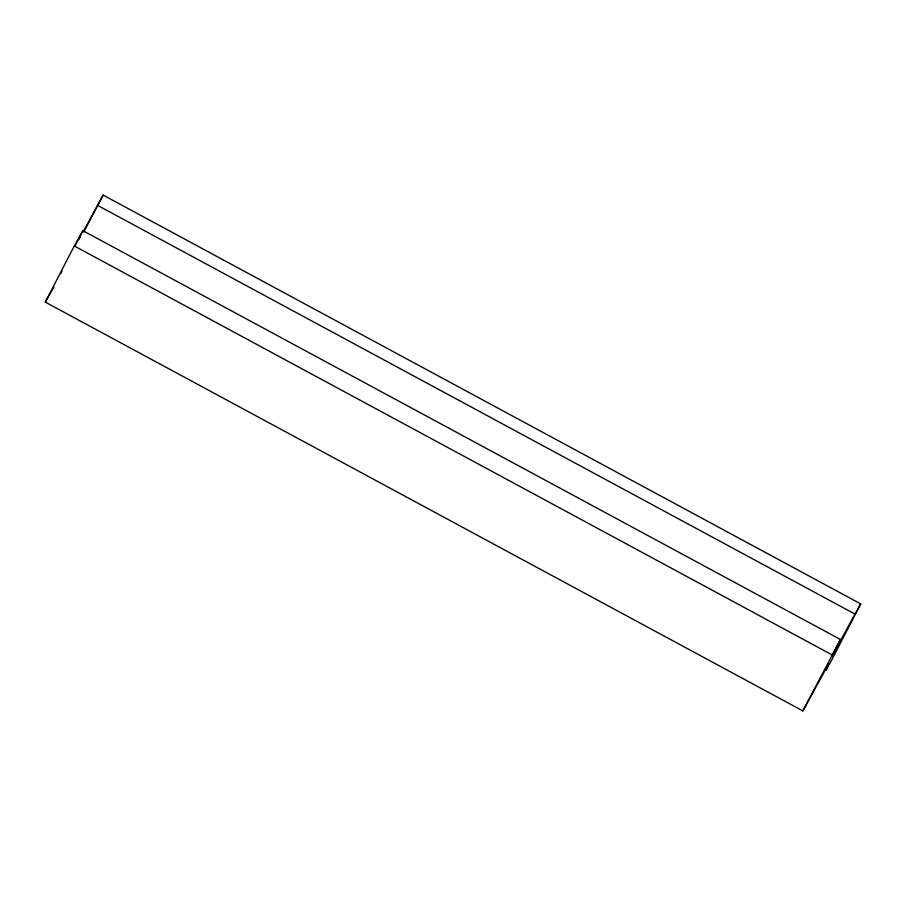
<?xml version="1.0" encoding="UTF-8"?>
<svg xmlns="http://www.w3.org/2000/svg" width="906" height="906" viewBox="0 0 906 906"><rect width="100%" height="100%" fill="white"/><g stroke="black" fill="none" stroke-linecap="round" stroke-linejoin="round"><path stroke-width="1.36" d="M860.7 603.883L831.731 660.044L825.955 670.213L828.865 663.543L802.841 710.904L45.3 302.117L74.269 245.956L82.933 230.702L840.474 639.489L831.787 656.329L860.7 603.883L103.159 195.096L83.567 231.064M60.793 273.623L62.038 271.211M74.87 246.341L82.933 230.702M83.714 232.038L103.159 195.096M802.841 710.904L840.474 639.489M78.913 239.331L80.249 236.987M45.3 302.117L53.964 286.862M97.384 205.266L854.924 614.053M74.269 245.956L831.81 654.744"/></g></svg>
